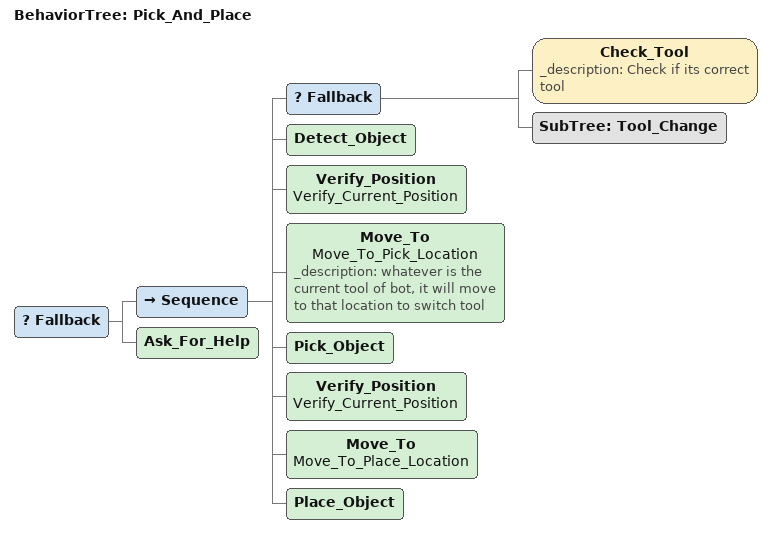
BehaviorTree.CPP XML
<?xml version="1.0" encoding="UTF-8"?>
<root BTCPP_format="4">
  <include path="./Tool_Change.xml" />
  <BehaviorTree ID="Pick_And_Place">

    <Fallback>
      <Sequence>
        <Fallback>
          <Check_Tool _description="Check if its correct tool"/>
          <SubTree ID="Tool_Change"/>
        </Fallback>
        <Detect_Object/>
        <Verify_Position name="Verify_Current_Position"/>
        <Move_To name="Move_To_Pick_Location"
                 _description="whatever is the current tool of bot, it will move to that location to switch tool"/>
        <Pick_Object/>
        <Verify_Position name="Verify_Current_Position"/>
        <Move_To name="Move_To_Place_Location"/>
        <Place_Object/>
      </Sequence>
      <Ask_For_Help/>
    </Fallback>
  </BehaviorTree>

</root>
